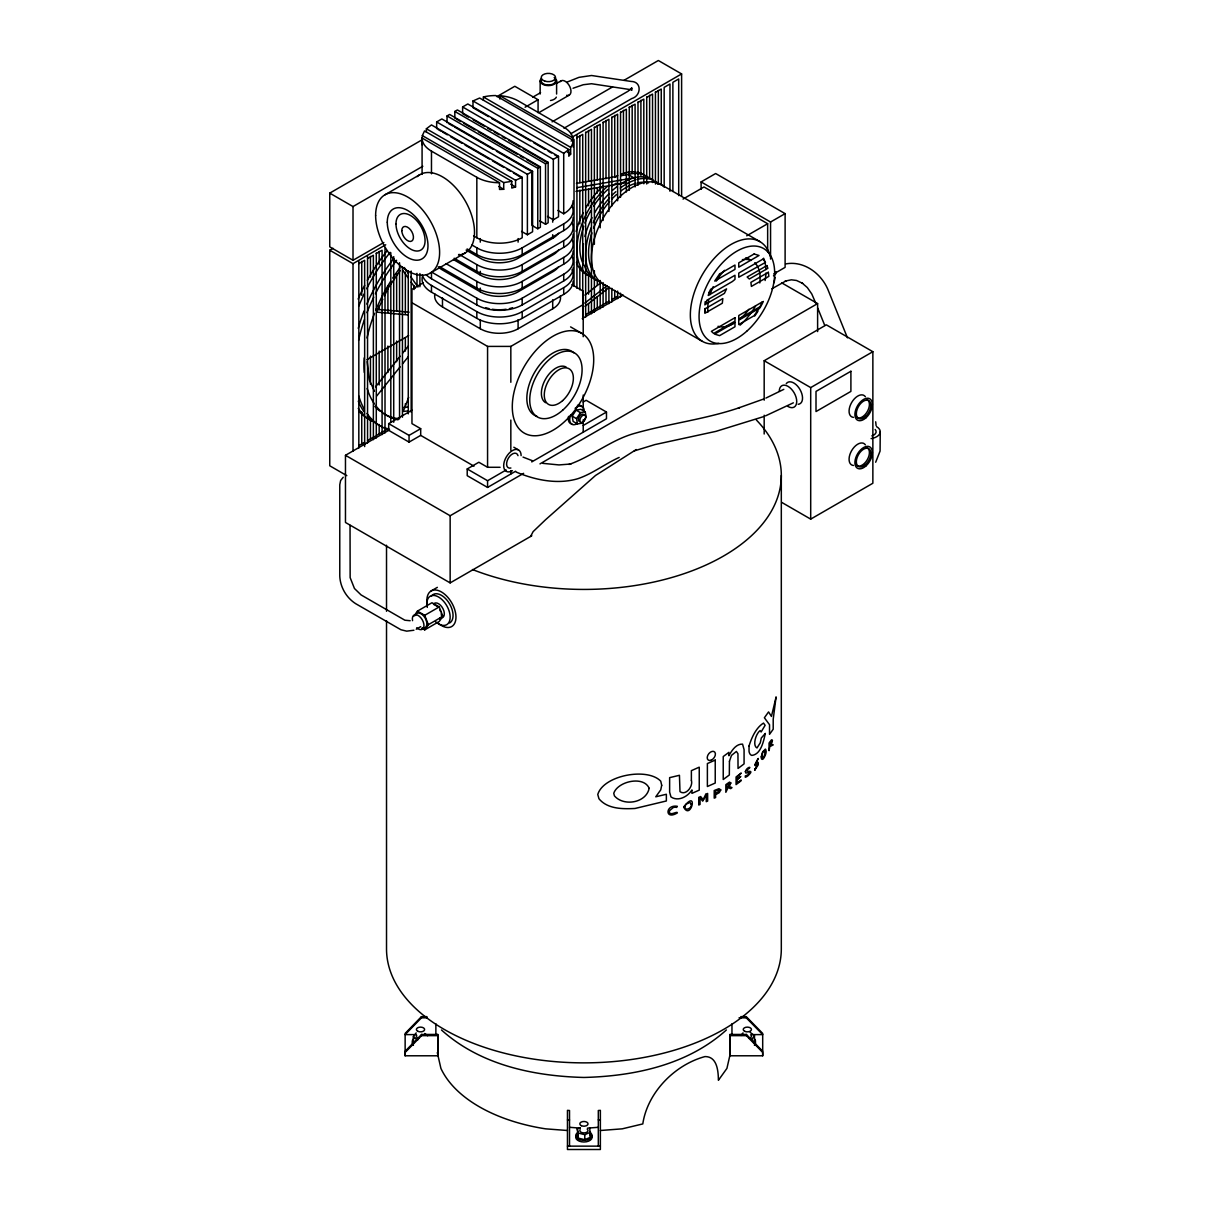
<?xml version="1.0" encoding="UTF-8"?>
<svg xmlns="http://www.w3.org/2000/svg" width="1210" height="1210" viewBox="0 0 1210 1210"><rect width="100%" height="100%" fill="white"/><g stroke="black" fill="none" stroke-linecap="round" stroke-linejoin="round"><path stroke-width="1.5" d="M405.138 1055.785L405.138 1052.428L421.579 1035.639L421.579 1034.444L437.763 1034.444L438.035 1055.785L405.138 1055.785L405.138 1033.431L421.443 1016.642L426.979 1016.642M729.796 1035.639L729.796 1055.785L762.693 1055.785L762.693 1052.428L746.389 1035.639L746.389 1034.444L730.069 1034.444L729.796 1035.639L746.389 1035.639M754.874 764.675L758.262 758.443L755.6 763.737L758.216 762.406L758.186 764.932L754.783 770.059L757.687 764.085L755.388 765.748L754.874 765.128M775.156 277.377L774.052 282.762M422.078 144.746L422.351 135.611L424.513 130.952L511.785 181.334L511.785 188.049L515.551 186.975L515.551 180.26L426.374 128.774L431.471 124.932L522.191 177.325L522.191 237.765A32.08 18.513 0 0 1 476.831 237.765L473.594 235.889M408.677 397.44L403.248 411.43L408.511 410.916M382.799 299.293L376.643 312.12L407.634 314.902M384.341 296.087L388.183 288.071L400.238 270.45M530.615 536.438L533.111 531.644L545.604 519.695L595.547 475.454L636.263 449.545M572.194 416.164L576.066 410.114L580.861 409.328L585.232 411.839L586.139 417.087L582.267 423.137L577.472 423.923L573.116 421.413L572.194 416.164L576.55 418.675L577.472 423.923M576.55 418.675L580.437 412.64L585.232 411.839M875.677 462.235L880.078 451.058L880.245 431.728M413.805 616.298L417.435 611.126L431.97 602.731L439.245 606.921L442.875 616.298L439.245 621.471L424.71 629.865L421.806 628.187M424.71 629.865L428.34 624.693L442.875 616.298M413.351 1041.749L413.351 1036.713L416.18 1032.886M741.125 1035.427L743.016 1032.886M751.652 1039.526L754.48 1035.715L750.155 1032.387M375.524 386.867L400.208 356.163M402.552 353.244L408.436 345.924M376.643 396.078L400.147 366.827M402.491 363.907L408.375 356.602M483.395 100.309L483.395 96.951A32.08 18.513 0 0 1 495.661 95.545L573.101 140.254A32.08 18.513 0 0 1 570.666 147.348L570.666 154.063L568.806 156.226L568.806 149.511L479.629 98.025L472.989 100.975L472.989 107.69L488.492 116.629M421.443 1016.642L421.443 1017.822L405.138 1034.611L416.013 1034.611M405.138 1051.233L421.579 1034.444M568.806 149.511L563.709 153.352L563.709 213.792L557.901 210.434M343.216 477.269L340.615 480.552L339.768 484.786L339.768 576.005C340.191 587.077 346.408 597.831 355.77 603.73L400.964 629.76L406.696 631.151L413.911 630.244M584.929 295.104L601.279 282.369M584.808 303.09L607.102 285.726M584.99 306.327L608.66 287.874M726.378 1029.967C687.794 1064.845 634.554 1076.174 583.916 1077.46C533.292 1076.174 480.037 1064.845 441.453 1029.967M436.659 128.653L436.659 121.938L441.847 118.943L532.582 171.321L532.582 231.775L527.394 234.77L521.57 231.412M447.034 122.664L447.034 115.948L449.636 114.451L540.356 166.829L540.356 227.268L537.769 228.766L531.946 225.408L531.946 171.684M454.824 118.172L454.824 111.456L457.41 109.959L548.145 162.337L548.145 222.776L545.544 224.273L539.736 220.916M468.421 117.037L462.613 113.679L462.613 106.964L467.801 103.969L558.521 156.347L558.521 216.787L553.333 219.781L547.525 216.424M383.857 242.484L353.017 260.286L329.755 246.855L329.755 193.131L422.275 139.71M496.947 96.603L514.81 86.288L538.072 99.719L538.072 112.681M532.702 97.208L540.583 92.656M556.328 83.566L561.062 80.843M329.755 193.131L353.017 206.562L422.819 166.254M525.095 107.221L538.072 99.719M385.007 194.78L419.9 174.633M539.358 112.364L569.275 95.091M346.816 475.651L329.755 465.789L329.755 250.213L333.022 248.322M552.078 121.847L612.578 86.923M624.012 80.314L658.346 60.5L681.608 73.931L681.608 195.778M563.981 128.23L627.99 91.279L631.711 88.133L631.665 89.918M570.923 133.69L631.771 98.554C641.194 95.998 642.223 81.478 631.03 81.433L591.539 75.504L578.97 77.349L567.263 82.008M329.755 250.213L353.017 263.644L385.718 244.768M572.073 137.169L681.608 73.931M358.825 263.644L364.649 260.286L364.649 446.581M367.553 258.607L373.376 255.249L373.376 439.654M376.28 253.571L382.088 250.213L382.088 434.617M571.105 141.086L574.024 139.407L574.024 286.18M576.928 137.728L582.736 134.37L582.736 318.774M585.655 132.692L591.463 129.334L591.463 313.738M594.367 127.655L600.19 124.297L600.19 227.798M603.094 122.618L608.917 119.261L608.917 211.463M611.821 117.582L617.629 114.224L617.629 200.784M620.548 112.545L626.356 109.187L626.356 191.982M629.276 107.508L635.084 104.151L635.084 186.945M637.988 102.472L643.811 99.114L643.811 183.784M646.715 97.435L652.538 94.078L652.538 182.513M655.442 92.399L661.25 89.041L661.25 185.009M436.659 121.938L527.394 174.331L532.582 171.321M447.034 115.948L537.769 168.326L540.356 166.829M454.824 111.456L545.544 163.834L548.145 162.337M462.613 106.964L553.333 159.342L558.521 156.347M430.246 273.127L465.139 252.981M423.213 282.822L411.96 289.326L411.96 423.636L420.687 428.673L420.687 435.388L473.987 466.168M471.976 245.025L476.831 247.838A32.08 18.513 0 0 0 522.191 247.838L563.709 223.865A32.08 18.513 0 0 0 572.012 205.972M467.105 248.942L476.831 254.554A32.08 18.513 0 0 0 522.191 254.554L563.709 230.581A32.08 18.513 0 0 0 573.101 217.482M558.491 233.273A26.726 15.427 0 0 1 552.698 238.294L518.092 258.259A26.726 15.427 0 0 1 480.294 258.259L466.122 250.077M459.014 254.327L476.831 264.627A32.08 18.513 0 0 0 522.191 264.627L563.709 240.654A32.08 18.513 0 0 0 572.012 222.761M366.902 359.718L408.677 335.594M454.158 258.244L476.831 271.342A32.08 18.513 0 0 0 522.191 271.342L563.709 247.369A32.08 18.513 0 0 0 573.101 234.271M446.051 263.644L476.831 281.416A32.08 18.513 0 0 0 522.191 281.416L563.709 257.443A32.08 18.513 0 0 0 572.012 239.55M701.104 189.335L701.104 181.923L715.639 173.529L785.109 213.626L785.109 267.365L773.795 273.884M439.563 266.608L476.831 288.131A32.08 18.513 0 0 0 522.191 288.131L563.709 264.158A32.08 18.513 0 0 0 573.101 251.06M683.045 199.06L704.008 186.96L767.654 223.714L767.654 251.907M573.101 267.849A32.08 18.513 0 0 1 563.709 280.947L522.191 304.92A32.08 18.513 0 0 1 476.831 304.92L431.471 278.724L431.471 272.008L476.831 298.204A32.08 18.513 0 0 0 522.191 298.204L563.709 274.231A32.08 18.513 0 0 0 572.012 256.338M422.351 274.761A32.08 18.513 0 0 0 431.471 285.439L476.831 311.635A32.08 18.513 0 0 0 522.191 311.635L563.709 287.662A32.08 18.513 0 0 0 572.012 269.769M422.351 276.651A32.08 18.513 0 0 0 431.471 292.154L476.831 318.351A32.08 18.513 0 0 0 522.191 318.351L563.709 294.378A32.08 18.513 0 0 0 573.101 281.28M434.889 294.015A26.726 15.427 0 0 0 442.482 306.947L480.294 328.772A26.726 15.427 0 0 0 518.092 328.772L552.698 308.807A26.726 15.427 0 0 0 560.29 295.875M411.96 302.757L487.57 346.408L510.832 346.408L583.22 304.602M420.687 435.388L409.056 442.104L388.697 430.352L388.697 423.636L411.96 410.205M358.825 445.643L364.649 442.285M367.553 440.606L374.828 436.417M376.28 435.57L387.911 428.854M585.655 314.691L608.917 301.26M611.821 299.581L617.629 296.223M531.81 535.758L450.15 582.902L345.47 522.463L345.47 455.308L389.56 429.852M582.267 318.593L623.105 295.013M746.706 235.799L767.654 223.714M701.104 181.923L770.558 222.02L785.109 213.626M388.697 423.636L409.056 435.388L420.687 428.673M771.829 288.797L786.379 280.705L785.154 281.083L791.37 279.812L796.482 280.463L802.623 283.337L801.731 282.716L807.312 287.556L811.774 293.97L815.691 303.014M515.657 471.219L487.57 487.433L467.211 475.681L467.211 468.966L478.842 462.25L487.57 467.287L500.093 467.287M583.22 401.977L586.139 400.298L606.482 412.05L606.482 418.766L531.735 461.917M467.211 468.966L487.57 480.718L506.173 469.964M583.22 425.481L606.482 412.05M345.47 455.308L450.15 515.747L523.643 473.322M539.978 463.884L817.612 303.589L817.612 331.57M764.175 400.192L764.175 360.731L826.339 324.84L872.864 351.702L872.864 483.244L810.7 519.12L781.826 502.452M431.153 590.934L437.355 587.349M783.808 389.348L765.885 398.09M764.175 360.731L810.7 387.593L872.864 351.702M417.435 611.126L424.71 615.315L439.245 606.921M793.352 402.824L765.491 415.877M416.24 629.215L420.687 626.659M522.191 177.325L515.551 180.26M619.172 457.44C605.061 463.823 592.643 473.67 577.896 478.691C557.598 484.726 535.228 480.128 516.125 472.021M573.026 88.254L583.28 84.73L591.539 83.732L630.274 89.6M589.678 1128.053L590.54 1137.218L584.778 1139.714L578.168 1138.081L577.291 1128.93L580.18 1127.675M577.291 1128.93L578.168 1133.044L584.778 1134.678L590.54 1132.182M763.449 399.088L738.327 408.042L739.749 407.573C705.672 419.205 669.72 423.485 635.205 433.21C611.655 439.548 592.718 455.913 570.046 464.095M762.996 416.815L715.881 431.38L654.913 444.584L634.297 450.891M568.912 464.458L571.302 463.702M511.785 181.334L503.708 182.589L422.351 135.611M410.16 620.715L404.881 620.216L361.079 594.927L354.454 588.499L350.144 577.624L350.038 525.291M570.122 464.065L558.959 464.927L542.897 463.354M576.444 183.391L617.085 176.388M620.79 175.752L628.171 174.482A57.581 33.245 -60 0 1 649.271 178.127M576.716 187.701L633.995 177.84L628.171 174.482M575.96 191.377L625.842 182.801M785.608 263.946C804.272 260.301 822.134 274.11 828.517 291.035L847.454 337.832M402.688 407.558L407.952 407.029M587.515 1128.128L598.315 1127.312M600.372 1130.503L622.227 1128.839L642.797 1123.924C647.426 1092.494 674.817 1064.679 705.022 1056.572C717.243 1056.466 718.286 1071.228 718.407 1080.273L726.923 1068.4L730.069 1054.591L730.069 1034.444M503.708 182.589L503.708 189.304L499.518 189.456L499.518 182.74L422.078 138.031L422.078 174.391M740.762 1016.642L746.252 1016.642L762.693 1033.431L762.693 1055.785M421.443 1017.822L426.888 1017.822M739.053 1017.822L746.252 1017.822L762.693 1034.611L751.818 1034.611M421.579 1035.639L438.035 1035.639M567.46 1119.931L569.517 1119.931M598.315 1119.855L600.372 1119.855M567.46 1146.142L600.372 1146.142M569.517 1127.312L580.316 1128.128M567.46 1130.503L545.604 1128.839A148.043 85.471 0 0 1 440.909 1068.4L437.309 1052.609M376.295 309.261L409.116 312.195M532.445 460.753L523.038 457.093M631.03 89.646L631.817 90.1M660.962 184.51L759.835 241.592M499.851 99.069L499.851 95.711L572.829 137.834L572.829 141.192M483.395 96.951L570.666 147.348M567.43 152.188L570.666 154.063M472.989 100.975L563.709 153.352M781.63 282.822L817.612 303.589M491.714 118.504L530.449 140.859M533.686 142.735L544.984 149.254M548.206 151.114L551.442 152.974M554.664 154.85L557.901 156.71M473.261 119.835L484.56 126.354M487.796 128.215L491.018 130.09M494.255 131.95L499.095 134.749M502.316 136.609L505.553 138.469M508.775 140.33L520.073 146.864M523.31 148.724L547.525 162.7M456.276 119.019L460.632 121.529M463.869 123.39L475.167 129.924M478.389 131.784L517.139 154.154M520.361 156.014L523.597 157.875M526.819 159.735L538.117 166.269M448.486 123.511L452.858 126.021M454.461 126.959L493.211 149.329M496.433 151.189L530.328 170.761M438.111 129.5L441.015 131.179M442.482 132.011L447.322 134.809M450.543 136.669L461.842 143.204M465.079 145.064L489.294 159.039M492.515 160.9L503.814 167.434M507.035 169.294L510.272 171.154M513.494 173.03L521.57 177.689M510.696 184.177L515.551 186.975M498.822 186.491L503.708 189.304M422.078 138.031A32.08 18.513 0 0 0 431.471 151.129L476.831 177.325A32.08 18.513 0 0 0 499.518 182.74M603.397 284.229L702.254 341.311M571.967 284.668L583.22 291.171L583.22 336.713M570.591 326.897L581.798 333.37A57.581 33.245 -60 0 1 563.542 422.547A57.581 33.245 -60 0 1 513.675 393.764A57.581 33.245 -60 0 1 581.798 333.37M453.508 259.59L480.294 275.048A26.726 15.427 0 0 0 518.092 275.048L552.698 255.083A26.726 15.427 0 0 0 558.491 250.077M558.491 266.865A26.726 15.427 0 0 1 552.698 271.872L518.092 291.837A26.726 15.427 0 0 1 480.294 291.837L442.482 270.012A26.726 15.427 0 0 1 438.247 266.82M576.066 410.114L580.437 412.64M513.827 447.231L518.561 449.969M424.77 1033.491L427.644 1035.715M413.351 1036.713L417.677 1040.025M746.389 1034.444L762.693 1051.233M404.306 267.531L408.511 273.52M410.613 276.515L417.979 287.012M402.688 270.163L407.967 277.665M411.113 282.157L415.333 288.146M374.465 391.253L369.368 380.016L367.129 361.563M817.778 308.187L824.751 325.414M424.71 615.315L428.34 624.693M589.966 1134.466L590.54 1137.218M875.677 421.791L876.131 425.723M754.858 768.728L754.874 770.029M810.7 387.593L810.7 519.12M781.312 475.454L781.312 948.912A197.396 113.967 0 0 1 583.916 1062.864A197.396 113.967 0 0 1 386.519 948.912L386.519 620.7M770.558 222.02L770.558 259.076M764.175 415.227L764.175 434.012M754.48 1035.715L754.48 1040.751M746.252 1016.642L746.252 1017.822M731.959 1023.811L731.959 1035.049M678.704 195.627L678.704 78.968L672.881 82.325L672.881 191.467M669.977 191.256L669.977 84.004L664.169 87.362L664.169 187.096M658.346 90.493L658.346 184.222M655.442 91.884L655.442 184.086M649.619 95.242L649.619 178.036M646.715 96.921L646.715 183.996M640.907 100.279L640.907 175.541M637.988 101.958L637.988 185.266M632.18 105.315L632.18 173.045M629.276 106.994L629.276 190.303M623.452 110.352L623.452 174.331M620.548 112.031L620.548 197.215M620.548 293.183L620.548 296.949M617.629 291.096L617.629 298.628M614.725 115.389L614.725 177.477M614.725 290.385L614.725 297.902M611.821 117.068L611.821 206.018M611.821 288.298L611.821 301.986M608.917 286.725L608.917 303.665M605.998 120.425L605.998 178.747M605.998 287.889L605.998 302.939M603.094 122.104L603.094 220.462M603.094 282.565L603.094 307.022M600.19 280.478L600.19 308.701M598.315 1146.142L598.315 1110.508L600.372 1110.356L600.372 1149.5L567.46 1149.5L567.46 1110.356L569.517 1110.508L569.517 1146.142M597.286 125.462L597.286 180.033M597.286 187.55L597.286 193.192M597.286 279.752L597.286 285.394M597.286 296.692L597.286 307.975M594.367 127.141L594.367 244.314M594.367 270.662L594.367 312.059M588.559 130.499L588.559 181.303M588.559 188.821L588.559 205.76M588.559 273.505L588.559 294.196M588.559 303.604L588.559 313.012M585.655 132.177L585.655 317.096M584.778 1134.678L584.778 1139.714M583.22 395.05L583.22 410.371M583.22 419.825L583.22 432.197M579.832 135.535L579.832 182.574M579.832 190.106L579.832 223.971M579.832 267.244L579.832 289.825M578.168 1133.044L578.168 1138.081M576.928 135.323L576.928 288.267M573.101 140.254L573.101 146.97M563.709 223.865L563.709 230.581M563.709 240.654L563.709 247.369M563.709 257.443L563.709 264.158M563.709 274.231L563.709 280.947M563.709 287.662L563.709 294.378M556.6 80.873L556.6 94.032M553.333 159.342L553.333 219.781M552.698 218.587L552.698 222.171M552.698 234.71L552.698 238.294M552.698 299.762L552.698 308.807M545.544 163.834L545.544 224.273M540.159 80.873L540.159 94.032M537.769 168.326L537.769 228.766M527.394 174.331L527.394 234.77M522.191 247.838L522.191 254.554M522.191 264.627L522.191 271.342M522.191 281.416L522.191 288.131M522.191 298.204L522.191 304.92M522.191 311.635L522.191 318.351M518.092 238.567L518.092 242.136M518.092 319.727L518.092 328.772M510.832 346.408L510.832 382.284M510.832 420.067L510.832 450.286M510.832 470.645L510.832 474.002M487.57 346.408L487.57 467.287M487.57 480.718L487.57 487.433M480.294 238.567L480.294 242.136M480.294 271.312L480.294 275.048M480.294 288.101L480.294 291.837M480.294 319.727L480.294 328.772M476.831 177.325L476.831 237.765M476.831 247.838L476.831 254.554M476.831 264.627L476.831 271.342M476.831 281.416L476.831 288.131M476.831 298.204L476.831 304.92M476.831 311.635L476.831 318.351M450.15 515.747L450.15 582.902M442.482 297.902L442.482 306.947M437.763 1034.444L437.763 1054.591M435.872 1023.811L435.872 1035.049M431.471 151.129L431.471 173.801M431.471 285.439L431.471 292.154M426.374 128.774L426.374 132.132M419.9 273.551L419.9 286.725M416.996 273.339L416.996 286.513M414.077 285.802L414.077 289.553M411.173 271.055L411.173 412.186M409.056 435.388L409.056 442.104M408.269 270.858L408.269 413.865M405.35 272.023L405.35 313.42M405.35 337.877L405.35 351.051M405.35 403.732L405.35 407.498M402.446 266.684L402.446 417.223M399.542 262.721L399.542 418.902M396.638 273.294L396.638 310.925M396.638 341.023L396.638 361.729M393.719 256.671L393.719 422.26M390.815 252.709L390.815 422.048M387.911 285.847L387.911 312.195M387.911 346.06L387.911 372.408M386.519 545.241L386.519 611.262M385.007 248.02L385.007 432.938M379.184 251.377L379.184 264.551M379.184 305.948L379.184 309.7M379.184 351.097L379.184 384.977M379.184 424.483L379.184 433.891M376.28 253.056L376.28 437.975M370.457 256.414L370.457 277.105M370.457 356.133L370.457 384.372M370.457 420.112L370.457 438.927M367.553 256.202L367.553 443.011M361.745 261.451L361.745 295.316M361.745 411.975L361.745 443.964M358.825 261.239L358.825 448.048M353.017 206.562L353.017 260.286M353.017 263.644L353.017 451.103M510.892 468.013A8.228 4.749 -60 0 1 508.291 458.287A8.228 4.749 -60 0 1 518.016 455.671M415.454 615.512A8.228 4.749 60 0 1 425.179 618.113A8.228 4.749 60 0 1 422.577 627.854M434.103 604.743A8.228 4.749 60 0 1 437.113 606.482M439.729 609.719A8.228 4.749 60 0 1 440.652 611.64M441.227 613.606A8.228 4.749 60 0 1 441.423 615.451M441.227 617.085A8.228 4.749 60 0 1 439.729 619.217M554.195 77.516A8.228 4.749 0 0 1 554.679 83.913A8.228 4.749 0 0 1 543.668 84.76A8.228 4.749 0 0 1 541.263 78.499M556.328 97.148A8.228 4.749 0 0 1 550.505 100.506M412.549 620.669A8.228 4.749 60 0 1 417.662 615.194A8.228 4.749 60 0 1 423.954 626.099A8.228 4.749 60 0 1 416.663 627.793M775.156 272.053A8.228 4.749 0 0 1 774.869 273.279M776.185 272.053A9.256 5.339 0 0 1 773.477 275.835M512.39 470.735A12.342 7.124 -60 0 1 503.678 465.699A12.342 7.124 -60 0 1 512.39 450.589A12.342 7.124 -60 0 1 521.117 455.625M875.133 429.459A8.228 4.749 0 0 1 871.85 435.902M554.619 78.786A7.199 4.159 0 0 1 549.325 84.987A7.199 4.159 0 0 1 541.43 79.784M433.483 604.153A8.228 4.749 60 0 1 443.132 608.993A8.228 4.749 60 0 1 440.032 617.781M560.139 81.69A8.228 4.749 60 0 1 569.789 86.545A8.228 4.749 60 0 1 566.673 95.318M577.412 405.335A10.285 5.929 -60 0 1 581.828 406.696M571.906 423.893A10.285 5.929 -60 0 1 568.519 416.406M575.113 408.345A10.285 5.929 -60 0 1 584.264 411.173M576.989 423.757A10.285 5.929 -60 0 1 570.697 414.803M579.892 421.624A4.114 2.375 -60 0 1 579.575 416.24A4.114 2.375 -60 0 1 584.158 415.393M876.63 426.691A12.342 7.124 0 0 1 871.109 438.61M786.258 383.661A12.342 7.124 60 0 1 799.976 389.499A12.342 7.124 60 0 1 798.177 404.306M779.27 391.374A12.342 7.124 60 0 1 787.997 386.338A12.342 7.124 60 0 1 796.724 401.448A12.342 7.124 60 0 1 787.997 406.484M865.8 447.382A10.285 5.929 -60 0 1 867.298 459.709A10.285 5.929 -60 0 1 855.863 464.579M853.443 465.472A12.342 7.124 -60 0 1 851.628 450.664A12.342 7.124 -60 0 1 865.362 444.826M867.298 399.723A10.285 5.929 -60 0 1 866.587 412.731A10.285 5.929 -60 0 1 855.863 416.467M853.443 417.359A12.342 7.124 -60 0 1 851.628 402.552A12.342 7.124 -60 0 1 865.362 396.714M763.631 258.214A49.353 28.495 -60 0 1 765.915 269.573M765.915 273.067A49.353 28.495 -60 0 1 765.113 280.523M755.721 305.707A49.353 28.495 -60 0 1 740.081 325.157M705.385 312.18A37.011 21.372 -60 0 1 704.931 308.505M704.916 304.965A37.011 21.372 -60 0 1 705.203 301.638M745.587 257.927A37.011 21.372 -60 0 1 749.55 259.394M754.722 262.751A37.011 21.372 -60 0 1 759.804 282.943M748.96 309.231A37.011 21.372 -60 0 1 740.732 318.411M733.956 323.357A37.011 21.372 -60 0 1 718.029 326.307M708.001 312.059A37.011 21.372 -60 0 1 708.667 299.899M710.043 294.635A37.011 21.372 -60 0 1 713.189 286.725M716.275 281.068A37.011 21.372 -60 0 1 724.578 270.329M742.365 259.666A37.011 21.372 -60 0 1 751.213 260.452M718.816 343.353A57.581 33.245 -60 0 1 702.889 273.762A57.581 33.245 -60 0 1 770.377 256.58M763.344 301.426A57.581 33.245 -60 0 1 759.835 308.081M757.899 311.288A57.581 33.245 -60 0 1 754.753 315.976M606.558 285.696A57.581 33.245 -60 0 1 603.397 217.755A57.581 33.245 -60 0 1 663.806 186.521M427.281 607.405A16.456 9.498 60 0 1 437.506 596.454A16.456 9.498 60 0 1 450.105 618.28A16.456 9.498 60 0 1 435.509 621.653M431.35 596.212A16.456 9.498 60 0 1 448.502 602.172A16.456 9.498 60 0 1 449.651 622.984M427.387 604.97A20.555 11.873 60 0 1 440.168 591.282A20.555 11.873 60 0 1 455.913 618.567A20.555 11.873 60 0 1 437.657 622.787M417.147 176.66A45.239 26.121 60 0 1 466.576 203.34A45.239 26.121 60 0 1 458.514 255.023M756.265 419.9A197.396 113.967 0 0 1 717.046 559.61A197.396 113.967 0 0 1 472.505 569.532M754.405 1040.57A8.168 4.719 0 0 1 754.405 1045.289M754.405 1038.891A8.168 4.719 0 0 1 754.405 1043.61M750.623 1034.777A4.114 2.375 0 0 1 748.869 1038.407M413.427 1045.289A8.168 4.719 0 0 1 413.427 1040.57M413.427 1043.61A8.168 4.719 0 0 1 414.727 1037.908M418.887 1038.392A4.114 2.375 0 0 1 416.724 1035.276M590.994 1134.904A8.168 4.719 0 0 1 583.916 1141.983A8.168 4.719 0 0 1 576.837 1134.904M589.693 1132.257A8.168 4.719 0 0 1 589.693 1138.928A8.168 4.719 0 0 1 578.138 1138.928A8.168 4.719 0 0 1 578.138 1132.257M587.198 1129.127A4.114 2.375 0 0 1 584.415 1132.908A4.114 2.375 0 0 1 580.135 1129.626M398.589 418.736A111.033 64.1 -60 0 1 384.084 413.911M379.91 411.113A111.033 64.1 -60 0 1 374.873 406.439M389 429.021A123.375 71.224 -60 0 1 384.039 427.493M380.893 426.162A123.375 71.224 -60 0 1 367.341 415.907M364.044 411.733A123.375 71.224 -60 0 1 358.281 401.191M358.251 328.334A123.375 71.224 -60 0 1 364.044 311M366.857 304.118A123.375 71.224 -60 0 1 393.689 258.592M388.576 429.747A123.375 71.224 -60 0 1 366.948 413.412M364.27 409.177A123.375 71.224 -60 0 1 358.75 395.957M358.599 340.328A123.375 71.224 -60 0 1 364.422 319.576M366.948 312.679A123.375 71.224 -60 0 1 373.709 297.206M375.402 293.803A123.375 71.224 -60 0 1 396.593 260.271M398.045 419.825A111.033 64.1 -60 0 1 375.554 405.441M374.51 404.019A111.033 64.1 -60 0 1 367.159 388.455M364.286 372.468A111.033 64.1 -60 0 1 364.21 357.888M367.023 338.029A111.033 64.1 -60 0 1 374.51 313.36M375.826 310.078A111.033 64.1 -60 0 1 390.724 281.174M392.69 278.118A111.033 64.1 -60 0 1 399.981 267.773M372.09 421.231A123.375 71.224 -60 0 1 366.524 417.374M363.938 415.075A123.375 71.224 -60 0 1 358.236 408.375M358.901 305.933A123.375 71.224 -60 0 1 364.165 293.879M366.675 288.766A123.375 71.224 -60 0 1 390.164 252.33M369.186 419.552A123.375 71.224 -60 0 1 358.614 410.871M358.13 299.082A123.375 71.224 -60 0 1 364.634 285.394M367.326 280.372A123.375 71.224 -60 0 1 387.245 250.651M655.094 181.485A57.581 33.245 -60 0 1 657.605 184.026M599.525 281.189A57.581 33.245 -60 0 1 584.627 265.882M583.447 261.178A57.581 33.245 -60 0 1 583.447 243.679M584.899 236.495A57.581 33.245 -60 0 1 591.992 217.679M594.67 212.718A57.581 33.245 -60 0 1 609.114 193.615M612.91 190.015A57.581 33.245 -60 0 1 617.387 186.355M620.428 184.207A57.581 33.245 -60 0 1 643.811 176.872M645.611 177.114A57.581 33.245 -60 0 1 652.235 179.473M590.798 276.152A57.581 33.245 -60 0 1 576.474 262.449M576.172 231.458A57.581 33.245 -60 0 1 583.265 212.642M585.942 207.681A57.581 33.245 -60 0 1 602.928 186.128M614.725 177.295A57.581 33.245 -60 0 1 617.765 175.662M620.806 174.316A57.581 33.245 -60 0 1 635.084 171.835M636.899 172.062A57.581 33.245 -60 0 1 643.508 174.437M655.154 181.152A57.581 33.245 -60 0 1 659.299 184.374M600.735 282.338A57.581 33.245 -60 0 1 591.1 227.858M593.263 222.746A57.581 33.245 -60 0 1 609.553 197.895M612.033 195.294A57.581 33.245 -60 0 1 615.83 191.694M620.291 188.034A57.581 33.245 -60 0 1 635.432 179.942M636.899 179.519A57.581 33.245 -60 0 1 653.612 180.35M591.826 268.711A53.467 30.87 -60 0 1 591.932 232.864M593.626 228.085A53.467 30.87 -60 0 1 609.628 201.525M611.897 199.03A53.467 30.87 -60 0 1 616.571 194.492M620.715 191.104A53.467 30.87 -60 0 1 636.142 183.194M638.033 182.755A53.467 30.87 -60 0 1 643.538 182.211M645.263 182.302A53.467 30.87 -60 0 1 648.575 182.876M592.008 277.302A57.581 33.245 -60 0 1 577.82 239.187A57.581 33.245 -60 0 1 607.102 186.658M583.961 265.247A53.467 30.87 -60 0 1 583.734 226.225M584.899 223.048A53.467 30.87 -60 0 1 590.904 210.54M593.656 206.093A53.467 30.87 -60 0 1 607.859 189.456M612.003 186.068A53.467 30.87 -60 0 1 616.238 183.164M512.556 307.718A26.726 15.427 0 0 1 509.425 308.611M506.113 309.261A26.726 15.427 0 0 1 492.273 309.261M488.961 308.611A26.726 15.427 0 0 1 485.83 307.718M431.471 278.724A32.08 18.513 0 0 1 426.374 274.897M537.074 416.406A37.011 21.372 -60 0 1 534.502 372.544A37.011 21.372 -60 0 1 573.767 352.836M545.634 402.718A20.555 11.873 -60 0 1 545.634 378.972A20.555 11.873 -60 0 1 566.189 367.099M573.101 200.694A32.08 18.513 0 0 1 563.709 213.792M572.829 137.834A32.08 18.513 0 0 0 563.709 127.156L518.349 100.975A32.08 18.513 0 0 0 499.851 95.711M729.448 761.256L729.327 774.99L723.232 779.497L723.232 756.537L728.904 752.348L728.904 755.721C731.672 750.684 736.073 743.742 742.562 744.135L744.074 749.625L744.074 763.903L738.039 768.441L737.949 753.724L736.391 751.44L731.49 755.388L729.448 761.256M691.379 780.329C693.33 786.273 685.873 796.059 679.99 791.642L679.445 775.292L669.629 777.637L669.629 792.157L670.96 796.921C678.19 801.897 687.855 796.634 691.938 789.918L691.938 793.352L699.244 790.13L699.244 767.17L691.379 770.649L691.379 780.329M765.219 752.212C761.06 769.454 761.196 745.693 765.219 752.212M761.241 756.84C761.302 764.357 767.412 753.285 765.915 750.336A4.235 1.331 -76.6 0 0 765.31 749.126L762.602 752.151L761.241 756.84M749.035 746.01L749.035 751.349A12.478 6.201 -66.1 0 0 751.833 755.403C761.029 754.465 763.586 741.095 765.325 733.426L761.317 737.979L760.273 742.819L756.991 747.962C752.272 745.632 755.857 733.532 760.183 730.568L761.105 731.989L765.113 725.319L763.51 723.081C756.038 727.694 751.561 737.737 749.035 746.01M691.318 804.499C692.165 808.719 683.378 811.804 685.223 805.86A3.116 2.012 -53 0 1 686.327 804.045L690.018 802.411L691.318 804.499M683.65 806.994C690.819 821.469 698.851 787.619 683.65 806.994M772.419 740.429L771.299 744.211L773.22 744.876L769.772 746.646L769.061 750.669L769.061 743.046L771.526 739.794L772.419 740.429M776.049 697.157L773.205 719.3L773.205 729.222L769.53 734.349L769.53 724.73L764.387 717.772L768.562 711.919L771.436 716.411L776.049 697.157M771.678 741.533L769.772 745.799L769.772 742.91L771.678 741.533M745.36 771.572L745.829 773.039L749.58 772.419L747.795 775.035L745.33 775.897L745.254 777.228A11.994 5.959 -66.1 0 0 747.871 775.852C755.675 768.441 745.678 773.25 746.872 769.908C753.679 765.945 746.842 766.49 745.36 771.572M669.372 810.821C668.54 817.264 677.509 810.519 677.358 812.908C664.653 820.698 665.137 804.196 677.358 806.299L676.632 807.403A7.396 5.581 -35.7 0 0 673.335 807.478L669.372 810.821M705.37 308.641L704.87 313.284L722.325 303.211L722.824 298.567L705.37 308.641M705.959 303.09L705.853 304.103L724.412 293.38L726.575 288.872L706.791 300.292L705.959 303.09M720.767 789.933L719.284 792.626L715.594 794.713L715.594 797.556L714.218 798.161L714.218 790.538L718.997 788.678L720.767 789.933M730.825 782.976L729.176 786.455L732.02 787.649L730.643 788.678L728.117 787.544L725.849 792.293L725.849 784.655L729.494 782.099L730.825 782.976M649.165 788.3C646.201 803.077 623.604 806.677 614.423 795.862L613.757 793.306C617.69 781.267 643.765 775.428 649.165 788.3M719.33 790.599L715.594 793.851L715.594 790.796L718.589 789.767L719.33 790.599M661.704 785.305L660.751 789.873L655.76 796.8L666.362 794.259L666.362 800.975L635.008 808.477C622.696 809.082 607.511 809.142 598.965 798.766L597.77 794.516C603.291 775.353 647.365 767.049 660.751 781.191L661.704 785.305M709.166 292.336L708.228 295.467L732.398 281.507L734.984 279.389L734.984 275.26L710.603 289.341L709.166 292.336M705.717 794.304L703.222 799.659L700.62 796.558L698.745 797.39L698.745 805.028L700.03 804.453L700.03 797.874L702.707 801.156L706.262 795.121L706.262 801.685L707.638 801.08L707.638 793.442L705.717 794.304M762.33 301.925L760.046 306.705L738.75 319.001L738.75 315.553L762.33 301.925M631.575 88.088L631.151 88.874L631.711 88.133M719.602 273.914L714.717 281.053L734.984 269.361L734.984 265.035L719.602 273.914M759.093 308.429L754.117 315.719L738.75 324.598L738.75 320.181L759.093 308.429M729.267 785.441L726.908 787.619L726.908 784.73L729.721 783.883A1.664 0.832 -66.1 0 1 729.267 785.441M741.049 773.205L736.073 776.956L736.073 784.594L741.049 780.843L741.049 779.936L737.132 782.9L737.132 780.057L740.792 776.412L737.132 779.164L737.132 777.062L741.049 773.205M754.117 253.979L738.75 262.857L738.75 267.183L759.003 255.491L754.117 253.979M763.117 259.016L738.75 273.097L738.75 277.226L765.491 262.404L763.117 259.016M766.928 265.58L747.145 276.999L749.308 279.011L767.866 268.302L766.928 265.58M768.35 272.28L750.911 282.353L751.395 286.422L768.849 276.349L768.35 272.28M734.984 317.716L711.389 331.343L713.688 333.461L734.984 321.164L734.984 317.716M734.984 322.359L714.626 334.111L719.602 335.639L734.984 326.76L734.984 322.359M850.902 371.258L816.009 391.405L816.009 411.551L850.902 391.405L850.902 371.258M715.231 760.077L707.381 763.555L707.381 786.515L715.231 783.036L715.231 760.077M544.787 81.1A7.199 4.159 0 0 0 555.572 77.516A7.199 4.159 0 0 0 544.787 73.916A7.199 4.159 0 0 0 544.787 81.1M583.553 421.534A4.114 2.375 -60 0 0 584.853 415.166A4.114 2.375 -60 0 0 579.998 419.477A4.114 2.375 -60 0 0 583.553 421.534M865.498 464.61A10.285 5.929 -60 0 0 868.765 448.683A10.285 5.929 -60 0 0 856.589 459.467A10.285 5.929 -60 0 0 865.498 464.61M865.876 466.016A12.342 7.124 -60 0 0 869.793 446.898A12.342 7.124 -60 0 0 855.198 459.845A12.342 7.124 -60 0 0 865.876 466.016M865.876 417.889A12.342 7.124 -60 0 0 869.793 398.786A12.342 7.124 -60 0 0 855.198 411.733A12.342 7.124 -60 0 0 865.876 417.889M865.498 416.497A10.285 5.929 -60 0 0 868.765 400.57A10.285 5.929 -60 0 0 856.589 411.355A10.285 5.929 -60 0 0 865.498 416.497M746.646 331.328A53.467 30.87 -60 0 0 763.586 248.519A53.467 30.87 -60 0 0 700.348 304.602A53.467 30.87 -60 0 0 746.646 331.328M387.276 222.201A28.783 16.622 60 0 0 417.798 260.18A28.783 16.622 60 0 0 417.798 219.464A28.783 16.622 60 0 0 387.276 222.201M395.988 223.88A20.555 11.873 60 0 0 417.798 251.014A20.555 11.873 60 0 0 417.798 221.929A20.555 11.873 60 0 0 395.988 223.88M401.811 230.596A8.228 4.749 60 0 0 410.538 241.44A8.228 4.749 60 0 0 410.538 229.809A8.228 4.749 60 0 0 401.811 230.596M375.629 215.486A45.239 26.121 60 0 0 423.621 275.169A45.239 26.121 60 0 0 423.621 211.19A45.239 26.121 60 0 0 375.629 215.486M711.298 760.122A5.158 3.343 -53 0 0 714.868 752.227A5.158 3.343 -53 0 0 707.774 755.342A5.158 3.343 -53 0 0 711.298 760.122M744.8 1031.359A4.114 2.375 0 0 0 751.41 1029.831A4.114 2.375 0 0 0 745.799 1027.29A4.114 2.375 0 0 0 744.8 1031.359M417.964 1031.359A4.114 2.375 0 0 0 424.574 1029.831A4.114 2.375 0 0 0 418.962 1027.29A4.114 2.375 0 0 0 417.964 1031.359M581.375 1125.708A4.114 2.375 0 0 0 587.984 1124.166A4.114 2.375 0 0 0 582.388 1121.64A4.114 2.375 0 0 0 581.375 1125.708M562.68 410.19A37.011 21.372 -60 0 0 574.417 352.851A37.011 21.372 -60 0 0 530.63 391.677A37.011 21.372 -60 0 0 562.68 410.19M562.589 400.631A20.555 11.873 -60 0 0 569.108 368.778A20.555 11.873 -60 0 0 544.772 390.346A20.555 11.873 -60 0 0 562.589 400.631"/></g></svg>
